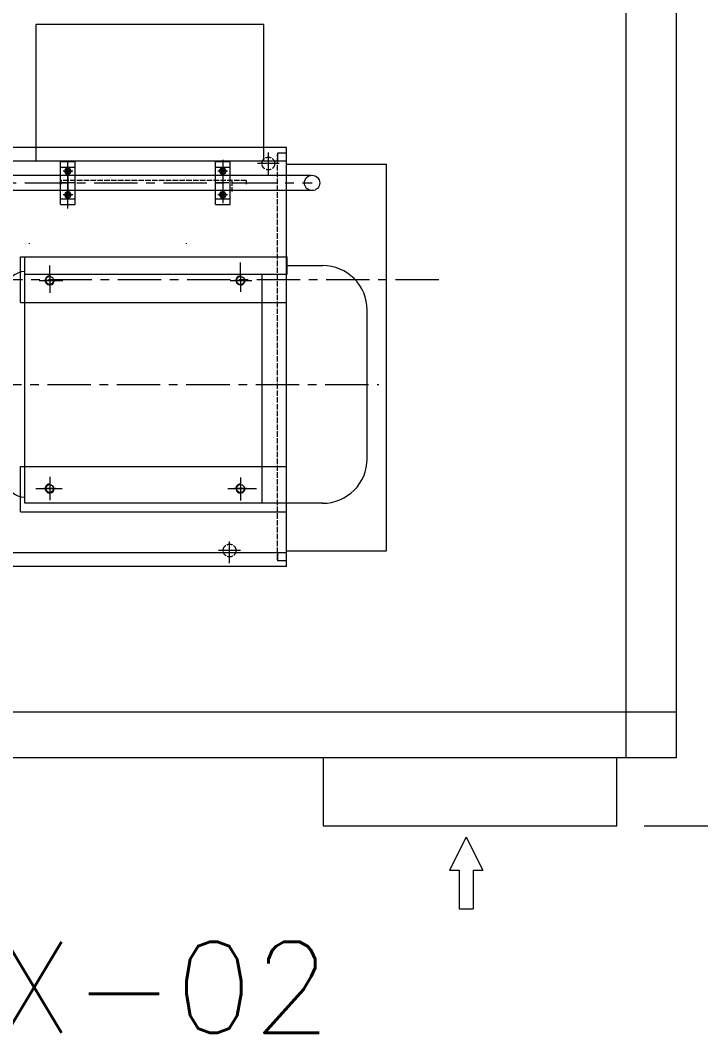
# Model space of a CAD drawing. Header units: inches. Extents: x 76 to 22091, y 292 to 17065.
# Drawn here: x 12167 to 13662, y 5574 to 7798 of the extents above; entities that cross this region are included whole.
import ezdxf

# ---------------------------------------------------------------- set-up
doc = ezdxf.new("R2010")
doc.units = ezdxf.units.IN
doc.header["$MEASUREMENT"] = 0
for name, pattern in [('ACAD_ISO02W100', [15, 12, -3]), ('CENTER', [50.8, 31.75, -6.35, 6.35, -6.35]), ('EB_DASH', [6, 3, -3])]:
    doc.linetypes.add(name, pattern=pattern)
doc.layers.get('Defpoints').update_dxf_attribs({"lineweight": 5})
for name, color, linetype, lineweight in [('CAXA0', 7, 'Continuous', 5), ('CAXA1', 5, 'CENTER', 5), ('CAXA2', 6, 'EB_DASH', 5), ('CAXA3', 7, 'Continuous', 5)]:
    doc.layers.add(name, color=color, linetype=linetype, lineweight=lineweight)
doc.styles.add('Roman', font='romans')
doc.styles.get("Standard").update_dxf_attribs({"font": 'arial.ttf'})
doc.dimstyles.new('ISO-25', dxfattribs={"dimscale": 30, "dimtxt": 1.5, "dimasz": 1.5, "dimexe": 2, "dimexo": 2, "dimtad": 1, "dimtih": 1, "dimtoh": 1, "dimdec": 1, "dimlfac": 0.03937, "dimdsep": 46, "dimtxsty": 'Standard', "dimcen": 2.5, "dimclrd": 7, "dimclre": 7, "dimclrt": 7, "dimadec": 0, "dimazin": 0, "dimtfac": 1, "dimtdec": 1, "dimtmove": 0, "dimatfit": 3, "dimfxl": 1, "dimlwd": 5, "dimlwe": 5, "dimarcsym": 0})

# ---------------------------------------------------------------- blocks, each defined once
blk = doc.blocks.new('*D21')
at = {"color": 7, "linetype": 'Continuous', "lineweight": 5, "transparency": 16777216}
for p, q in [((13537.5, 8428.6), (14582, 8428.6)), ((14522, 8383.6), (14522, 7569.7)), ((14522, 6073.6), (14522, 7367.2)), ((13537.5, 6028.6), (14582, 6028.6))]:
    blk.add_line(p, q, dxfattribs=at)
at = {"color": 7, "transparency": 16777216}
for points in [[(14514.5, 8383.6), (14529.5, 8383.6), (14522, 8428.6)], [(14514.5, 6073.6), (14529.5, 6073.6), (14522, 6028.6)]]:
    blk.add_solid(points, dxfattribs=at)
at = {"layer": 'Defpoints', "color": 0, "transparency": 16777216}
for p in [(13477.5, 8428.6), (13477.5, 6028.6), (14522, 6028.6)]:
    blk.add_point(p, dxfattribs=at)
at = {"color": 7, "lineweight": 5, "transparency": 16777216, "insert": (14522, 7468.4), "char_height": 165, "attachment_point": 5, "style": 'Roman'}
blk.add_mtext('94.5', dxfattribs=at)

msp = doc.modelspace()

# ---------------------------------------------------------------- linework, layer by layer
at = {"color": 7, "linetype": 'Continuous', "lineweight": 5, "ltscale": 15}
for p, q in [((13497.51, 8278.58), (13497.51, 6178.36)), ((13607.51, 8278.36), (13607.51, 6178.36)), ((13607.51, 6278.36), (10807.51, 6278.36)), ((13607.51, 6178.36), (10807.51, 6178.36)), ((12832.51, 6178.58), (12832.51, 6028.58)), ((13477.51, 6028.58), (13477.51, 6178.58)), ((12832.51, 6028.58), (13477.51, 6028.58)), ((13146.85, 6004.03), (13110.24, 5931.43)), ((13146.85, 6004.03), (13183.47, 5931.43)), ((13110.24, 5931.43), (13131.42, 5931.43)), ((13131.42, 5931.43), (13131.42, 5846.22)), ((13162.28, 5931.43), (13183.47, 5931.43)), ((13162.28, 5931.43), (13162.28, 5846.22)), ((13131.42, 5846.22), (13162.28, 5846.22))]:
    msp.add_line(p, q, dxfattribs=at)
at = {"layer": 'CAXA0', "color": 7, "linetype": 'Continuous', "lineweight": 5}
for p, q in [((12202.01, 7488.58), (12202.01, 7788.58)), ((12702.01, 7788.58), (12202.01, 7788.58)), ((12702.01, 7488.58), (12702.01, 7788.58)), ((12752.01, 7518.58), (11302.01, 7518.58)), ((12752.01, 6598.58), (12752.01, 7518.58)), ((12752.01, 7506.08), (12732.01, 7506.08)), ((12732.01, 7506.08), (12732.01, 7488.56)), ((12752.01, 7488.58), (11302.01, 7488.58)), ((12256.01, 7393.36), (12256.01, 7488.36)), ((12256.01, 7488.36), (12288.01, 7488.36)), ((12256.01, 7475.86), (12288.01, 7475.86)), ((12264.51, 7466.86), (12268.26, 7473.36)), ((12268.26, 7473.36), (12275.77, 7473.36)), ((12279.52, 7466.86), (12275.77, 7473.36)), ((12288.01, 7393.36), (12288.01, 7488.36)), ((12596.01, 7393.36), (12596.01, 7488.36)), ((12596.01, 7488.36), (12628.01, 7488.36)), ((12596.01, 7475.86), (12628.01, 7475.86)), ((12604.51, 7466.86), (12608.26, 7473.36)), ((12608.26, 7473.36), (12615.77, 7473.36)), ((12619.52, 7466.86), (12615.77, 7473.36)), ((12628.01, 7393.36), (12628.01, 7488.36)), ((12752.01, 7482.27), (12971.97, 7482.27)), ((12971.97, 6632.82), (12971.97, 7482.27)), ((12264.51, 7466.86), (12268.26, 7460.36)), ((12268.26, 7460.36), (12275.77, 7460.36)), ((12279.52, 7466.86), (12275.77, 7460.36)), ((12604.51, 7466.86), (12608.26, 7460.36)), ((12608.26, 7460.36), (12615.77, 7460.36)), ((12619.52, 7466.86), (12615.77, 7460.36)), ((12256.01, 7405.86), (12288.01, 7405.86)), ((12282.52, 7414.86), (12261.51, 7414.86)), ((12264.51, 7414.86), (12268.26, 7421.36)), ((12264.51, 7414.86), (12268.26, 7408.36)), ((12268.26, 7421.36), (12275.77, 7421.36)), ((12268.26, 7408.36), (12275.77, 7408.36)), ((12272.01, 7405.36), (12272.01, 7424.36)), ((12279.52, 7414.86), (12275.77, 7421.36)), ((12279.52, 7414.86), (12275.77, 7408.36)), ((12596.01, 7405.86), (12628.01, 7405.86)), ((12604.51, 7414.86), (12608.26, 7421.36)), ((12604.51, 7414.86), (12608.26, 7408.36)), ((12608.26, 7421.36), (12615.77, 7421.36)), ((12608.26, 7408.36), (12615.77, 7408.36)), ((12619.52, 7414.86), (12615.77, 7421.36)), ((12619.52, 7414.86), (12615.77, 7408.36)), ((12256.01, 7393.36), (12288.01, 7393.36)), ((12596.01, 7393.36), (12628.01, 7393.36)), ((12167.72, 7178.37), (12167.72, 7278.37)), ((12167.72, 7278.37), (12753.72, 7278.37)), ((12177.72, 7278.37), (12753.72, 7278.37)), ((12177.72, 6737.37), (12177.72, 7278.37)), ((12753.72, 7240.37), (12753.72, 7278.37)), ((12753.72, 7259.37), (12832.08, 7259.37)), ((12177.72, 7240.37), (12753.72, 7240.37)), ((12698.51, 6737.37), (12698.51, 7240.37)), ((12167.72, 7178.37), (12752.01, 7178.37)), ((12929.21, 6835.24), (12929.21, 7161.49)), ((12167.72, 6718.37), (12167.72, 6818.37)), ((12167.72, 6818.37), (12752.01, 6818.37)), ((12664.01, 6769.87), (12638.01, 6769.87)), ((12167.72, 6718.37), (12752.01, 6718.37)), ((12832.36, 6737.38), (12177.72, 6737.37)), ((12752.01, 6628.58), (11302.01, 6628.58)), ((12732.01, 6628.58), (12732.01, 6611.08)), ((12752.01, 6632.82), (12971.97, 6632.82)), ((12752.01, 6611.08), (12732.01, 6611.08)), ((12752.01, 6598.58), (11302.01, 6598.58))]:
    msp.add_line(p, q, dxfattribs=at)
for centre, radius in [((12272.01, 7466.86), 6.5), ((12612.01, 7466.86), 6.5), ((12272.01, 7466.86), 3.4), ((12612.01, 7466.86), 3.4), ((12808.16, 7440.86), 16.77), ((12272.01, 7414.86), 6.5), ((12272.01, 7414.86), 3.4), ((12612.01, 7414.86), 6.5), ((12612.01, 7414.86), 3.4), ((12232.01, 7226.87), 8.65), ((12651.01, 7226.87), 8.65), ((12232.01, 6769.87), 8.65), ((12651.01, 6769.87), 8.65)]:
    msp.add_circle(centre, radius, dxfattribs=at)
for centre, radius, start, end in [((12272.01, 7466.86), 4, 80, 270), ((12612.01, 7466.86), 4, 80, 270), ((12272.01, 7414.86), 4, 80, 270), ((12612.01, 7414.86), 4, 80, 270), ((12831.34, 7161.49), 97.88, 0, 90), ((12177.72, 7205.6), 40.71, 90, 180), ((12232.01, 7226.87), 10, 90, 10), ((12651.01, 7226.87), 10, 90, 10), ((12831.34, 6835.24), 97.88, 270, 0), ((12177.72, 6791.13), 40.71, 180, 270)]:
    msp.add_arc(centre, radius, start, end, dxfattribs=at)
at = {"layer": 'CAXA1', "linetype": 'CENTER', "lineweight": 5, "ltscale": 3}
for p, q in [((12272.01, 7385.07), (12272.01, 7496.7)), ((12712.01, 7507.58), (12712.01, 7459.58)), ((12272.01, 7457.36), (12272.01, 7476.36)), ((12272.07, 7463.32), (12272.07, 7488.36)), ((12612.01, 7491.57), (12612.01, 7387.74)), ((12612.01, 7457.36), (12612.01, 7476.36)), ((12736.01, 7483.56), (12688.01, 7483.56)), ((12282.52, 7466.86), (12261.51, 7466.86)), ((12272.01, 7463.32), (12272.01, 7418.41)), ((12622.52, 7466.86), (12601.51, 7466.86)), ((11872.52, 7440.86), (12808.16, 7440.86)), ((12285.52, 7440.86), (12258.51, 7440.86)), ((12625.52, 7440.86), (12598.51, 7440.86)), ((12622.52, 7414.86), (12601.51, 7414.86)), ((12612.01, 7405.36), (12612.01, 7424.36)), ((12232.01, 7237.37), (12232.01, 7259.37)), ((12651.01, 7237.37), (12651.01, 7265.86)), ((13086.6, 7228.36), (9138.6, 7228.36)), ((12232.01, 7240.37), (12232.01, 7199.67)), ((12232.01, 7239.87), (12232.01, 7213.87)), ((12651.01, 7239.87), (12651.01, 7213.87)), ((12651.01, 7237.37), (12651.01, 7201.76)), ((12208.99, 7226.87), (12261.06, 7226.87)), ((12245.01, 7226.87), (12219.01, 7226.87)), ((12628.03, 7226.87), (12675.92, 7226.87)), ((12664.01, 7226.87), (12638.01, 7226.87)), ((11312.81, 6998.37), (12955.01, 6998.37)), ((12232.01, 6795.24), (12232.01, 6744.37)), ((12232.01, 6782.87), (12232.01, 6756.87)), ((12651.01, 6793.75), (12651.01, 6743.28)), ((12651.01, 6782.87), (12651.01, 6756.87)), ((12201.53, 6769.87), (12259.63, 6769.87)), ((12245.01, 6769.87), (12219.01, 6769.87)), ((12623.24, 6769.87), (12686.16, 6769.87)), ((12627.01, 6605.86), (12627.01, 6653.21)), ((12651.01, 6633.58), (12603.01, 6633.58))]:
    msp.add_line(p, q, dxfattribs=at)
at = {"layer": 'CAXA2', "color": 7, "linetype": 'ACAD_ISO02W100', "lineweight": 5}
for p, q in [((12732.01, 6613.37), (12732.01, 7503.35)), ((12663.81, 7446.37), (12257.01, 7446.37)), ((12257.01, 7438.37), (12257.01, 7446.37)), ((12287.01, 7446.37), (12287.01, 7422.37)), ((12632.01, 7446.37), (12632.01, 7422.37)), ((12663.81, 7446.37), (12663.81, 7438.37)), ((12187.01, 7308.37), (12187.01, 7307.37)), ((12532.01, 7308.37), (12532.01, 7307.37)), ((12752, 7228.36), (12732, 7228.36)), ((12752.01, 7228.37), (12732.01, 7228.37)), ((12752.01, 7228.36), (12732.01, 7228.36))]:
    msp.add_line(p, q, dxfattribs=at)
for centre in [(12712.01, 7483.56), (12627.01, 6633.58)]:
    msp.add_circle(centre, 14, dxfattribs=at)
at = {"layer": 'CAXA3', "color": 7, "linetype": 'Continuous', "lineweight": 5}
for p, q in [((12805.16, 7457.36), (12068.91, 7457.36)), ((12805.16, 7424.36), (12068.91, 7424.36))]:
    msp.add_line(p, q, dxfattribs=at)
at = {"layer": 'CAXA3', "color": 7, "lineweight": 5}
for centre in [(12232.01, 6769.87), (12651.01, 6769.87)]:
    msp.add_arc(centre, 10, 90, 10, dxfattribs=at)

# ---------------------------------------------------------------- texts
at = {"color": 7, "linetype": 'Continuous', "lineweight": 5, "insert": (11186.45, 5774.41), "char_height": 200, "attachment_point": 1, "style": 'Roman'}
msp.add_mtext_dynamic_manual_height_columns('GL1-WX-02', width=3244.2481, gutter_width=1, heights=[0], dxfattribs=at)

# ---------------------------------------------------------------- dimensions: what is measured, and where the dimension line sits
at = {"color": 7, "lineweight": 5}
dim = msp.add_linear_dim(base=(14521.98, 6028.58), p1=(13477.51, 8428.58), p2=(13477.51, 6028.58), angle=90, dimstyle='ISO-25', override={"dimtxt": 5.5, "dimpost": '\\X', "dimtxsty": 'Roman', "dimtmove": 1}, dxfattribs=at)
dim.commit()
dim.dimension.update_dxf_attribs({"geometry": '*D21', "text_midpoint": (14521.98, 7468.42), "dimtype": 160})

doc.saveas('drawing.dxf')
